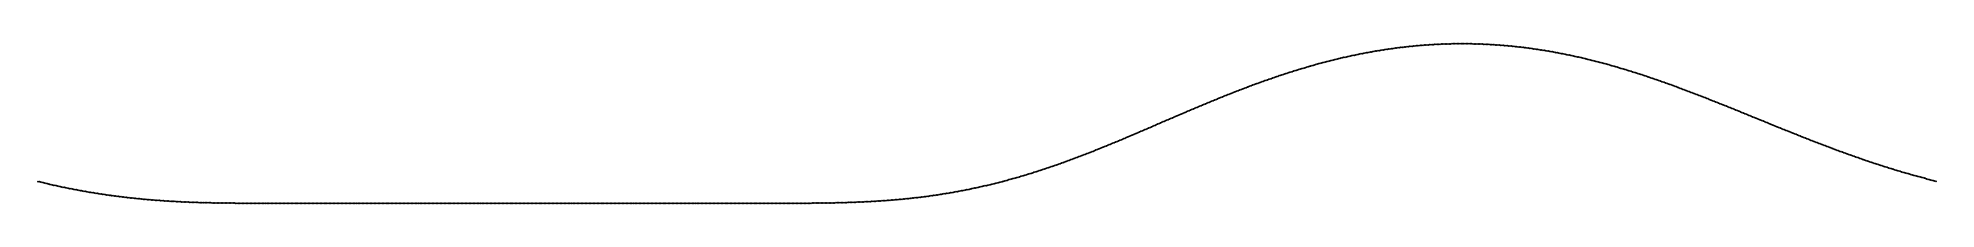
# Model space of a CAD drawing. Header units: metres. Extents: x 0 to 360, y 0 to 30.
import ezdxf

# ---------------------------------------------------------------- set-up
doc = ezdxf.new("R2010")
doc.units = ezdxf.units.M

msp = doc.modelspace()

# ---------------------------------------------------------------- linework, layer by layer
for p in [(253.5, 28.80289), (253.75, 28.8451), (254, 28.8867), (254.25, 28.92766), (254.5, 28.968), (254.75, 29.00771), (255, 29.04679), (255.25, 29.08524), (255.5, 29.12306), (255.75, 29.16025), (256, 29.1968), (256.25, 29.23272), (256.5, 29.26801), (256.75, 29.30266), (257, 29.33667), (257.25, 29.37004), (257.5, 29.40278), (257.75, 29.43488), (258, 29.46633), (258.25, 29.49715), (258.5, 29.52732), (258.75, 29.55685), (259, 29.58574), (259.25, 29.61399), (259.5, 29.64159), (259.75, 29.66854), (260, 29.69485), (260.25, 29.72051), (260.5, 29.74553), (260.75, 29.76989), (261, 29.79361), (261.25, 29.81668), (261.5, 29.8391), (261.75, 29.86087), (262, 29.88198), (262.25, 29.90245), (262.5, 29.92226), (262.75, 29.94142), (263, 29.95993), (263.25, 29.97779), (263.5, 29.99499), (263.75, 30.01153), (264, 30.02742), (264.25, 30.04266), (264.5, 30.05724), (264.75, 30.07116), (265, 30.08443), (265.25, 30.09704), (265.5, 30.10899), (265.75, 30.12028), (266, 30.13092), (266.25, 30.1409), (266.5, 30.15022), (266.75, 30.15888), (267, 30.16688), (267.25, 30.17422), (267.5, 30.1809), (267.75, 30.18692), (268, 30.19229), (268.25, 30.19699), (268.5, 30.20103), (268.75, 30.20441), (269, 30.20713), (269.25, 30.20919), (269.5, 30.21058), (269.75, 30.21132), (270, 30.21139), (270.25, 30.21081), (270.5, 30.20956), (270.75, 30.20765), (271, 30.20508), (271.25, 30.20184), (271.5, 30.19795), (271.75, 30.19339), (272, 30.18818), (272.25, 30.1823), (272.5, 30.17576), (272.75, 30.16855), (273, 30.16069), (273.25, 30.15217), (273.5, 30.14298), (273.75, 30.13314), (274, 30.12263), (274.25, 30.11146), (274.5, 30.09964), (274.75, 30.08715), (275, 30.074), (275.25, 30.0602), (275.5, 30.04573), (275.75, 30.03061), (276, 30.01482), (276.25, 29.99838), (276.5, 29.98128), (276.75, 29.96353), (277, 29.94511), (277.25, 29.92604), (277.5, 29.90631), (277.75, 29.88593), (278, 29.86489), (278.25, 29.8432), (278.5, 29.82085), (278.75, 29.79785), (279, 29.77419), (279.25, 29.74989), (279.5, 29.72493), (279.75, 29.69931), (280, 29.67305), (280.25, 29.64614), (280.5, 29.61858), (280.75, 29.59037), (281, 29.56151), (281.25, 29.532), (281.5, 29.50185), (281.75, 29.47105), (282, 29.43961), (282.25, 29.40752), (282.5, 29.37479), (282.75, 29.34142), (283, 29.3074), (283.25, 29.27275), (283.5, 29.23746), (283.75, 29.20152), (284, 29.16496), (284.25, 29.12775), (284.5, 29.08991), (284.75, 29.05143), (285, 29.01233), (285.25, 28.97259), (285.5, 28.93222), (285.75, 28.89122), (286, 28.84959), (286.25, 28.80734), (238.75, 25.25668), (239, 25.33306), (239.25, 25.40892), (239.5, 25.48426), (239.75, 25.55907), (240, 25.63335), (240.25, 25.70711), (240.5, 25.78033), (240.75, 25.85302), (241, 25.92517), (241.25, 25.99678), (241.5, 26.06785), (241.75, 26.13838), (242, 26.20836), (242.25, 26.27779), (242.5, 26.34666), (242.75, 26.41499), (243, 26.48276), (243.25, 26.54997), (243.5, 26.61663), (243.75, 26.68272), (244, 26.74824), (244.25, 26.8132), (244.5, 26.8815), (244.75, 26.94142), (245, 27.00467), (245.25, 27.06735), (245.5, 27.12945), (245.75, 27.19098), (246, 27.25192), (246.25, 27.31229), (246.5, 27.37207), (246.75, 27.43127), (247, 27.48988), (247.25, 27.5479), (247.5, 27.60533), (247.75, 27.66217), (248, 27.71842), (248.25, 27.77408), (248.5, 27.82913), (248.75, 27.88359), (249, 27.93746), (249.25, 27.99072), (249.5, 28.04337), (249.75, 28.09543), (250, 28.14688), (250.25, 28.19772), (250.5, 28.24795), (250.75, 28.29758), (251, 28.3466), (251.25, 28.395), (251.5, 28.44279), (251.75, 28.48996), (252, 28.53652), (252.25, 28.58247), (252.5, 28.62779), (252.75, 28.6725), (253, 28.71616), (253.25, 28.76005), (286.5, 28.76446), (286.75, 28.72095), (287, 28.67683), (287.25, 28.63208), (287.5, 28.58671), (287.75, 28.54073), (288, 28.49412), (288.25, 28.4469), (288.5, 28.39907), (288.75, 28.35063), (289, 28.30157), (289.25, 28.25191), (289.5, 28.20164), (289.75, 28.15076), (290, 28.09928), (290.25, 28.0472), (290.5, 27.99451), (290.75, 27.94123), (291, 27.88736), (291.25, 27.83288), (291.5, 27.77782), (291.75, 27.72216), (292, 27.66592), (292.25, 27.60909), (292.5, 27.55168), (292.75, 27.49368), (293, 27.4351), (293.25, 27.37595), (293.5, 27.31622), (293.75, 27.25591), (294, 27.19504), (294.25, 27.1336), (294.5, 27.07159), (294.75, 27.00901), (295, 26.94588), (295.25, 26.88219), (295.5, 26.81794), (295.75, 26.75313), (296, 26.68778), (296.25, 26.62187), (296.5, 26.55543), (296.75, 26.48843), (297, 26.4209), (297.25, 26.35283), (297.5, 26.28423), (297.75, 26.21509), (298, 26.14543), (298.25, 26.07524), (298.5, 26.00453), (298.75, 25.93329), (299, 25.86155), (299.25, 25.78928), (299.5, 25.71651), (299.75, 25.64323), (300, 25.56945), (300.25, 25.49516), (300.5, 25.42038), (300.75, 25.34511), (301, 25.26934), (301.25, 25.19309), (228.25, 21.62085), (228.5, 21.71611), (228.75, 21.81101), (229, 21.90553), (229.25, 21.99967), (229.5, 22.09343), (229.75, 22.18679), (230, 22.27977), (230.25, 22.37235), (230.5, 22.46452), (230.75, 22.55629), (231, 22.64765), (231.25, 22.7386), (231.5, 22.82913), (231.75, 22.91942), (232, 23.00893), (232.25, 23.09818), (232.5, 23.187), (232.75, 23.27539), (233, 23.36334), (233.25, 23.45084), (233.5, 23.53789), (233.75, 23.62449), (234, 23.71064), (234.25, 23.79633), (234.5, 23.88156), (234.75, 23.96632), (235, 24.05062), (235.25, 24.13444), (235.5, 24.21779), (235.75, 24.30066), (236, 24.38305), (236.25, 24.46495), (236.5, 24.54637), (236.75, 24.6273), (237, 24.70773), (237.25, 24.78766), (237.5, 24.8671), (237.75, 24.94603), (238, 25.02446), (238.25, 25.10238), (238.5, 25.17979), (301.5, 25.11635), (301.75, 25.03914), (302, 24.96144), (302.25, 24.88328), (302.5, 24.80464), (302.75, 24.72554), (303, 24.64598), (303.25, 24.56596), (303.5, 24.48549), (303.75, 24.40456), (304, 24.32319), (304.25, 24.24138), (304.5, 24.15913), (304.75, 24.07644), (305, 23.99333), (305.25, 23.90978), (305.5, 23.82582), (305.75, 23.74143), (306, 23.65664), (306.25, 23.57143), (306.5, 23.48582), (306.75, 23.3998), (307, 23.31339), (307.25, 23.22659), (307.5, 23.1394), (307.75, 23.05182), (308, 22.96387), (308.25, 22.87554), (308.5, 22.78684), (308.75, 22.69777), (309, 22.60834), (309.25, 22.51856), (309.5, 22.42834), (309.75, 22.33795), (310, 22.24712), (310.25, 22.15596), (310.5, 22.06447), (310.75, 21.97265), (311, 21.8805), (311.25, 21.78804), (311.5, 21.69527), (311.75, 21.60218), (219.5, 18.09084), (219.75, 18.19592), (220, 18.30081), (220.25, 18.40552), (220.5, 18.51002), (220.75, 18.61433), (221, 18.71842), (221.25, 18.8223), (221.5, 18.92595), (221.75, 19.02938), (222, 19.13258), (222.25, 19.23554), (222.5, 19.33825), (222.75, 19.44031), (223, 19.54292), (223.25, 19.64487), (223.5, 19.74655), (223.75, 19.84795), (224, 19.94909), (224.25, 20.04993), (224.5, 20.15049), (224.75, 20.25076), (225, 20.35073), (225.25, 20.45039), (225.5, 20.54975), (225.75, 20.64879), (226, 20.74751), (226.25, 20.84591), (226.5, 20.94398), (226.75, 21.04171), (227, 21.13911), (227.25, 21.23616), (227.5, 21.33287), (227.75, 21.42922), (228, 21.52521), (312, 21.50879), (312.25, 21.41511), (312.5, 21.32113), (312.75, 21.22686), (313, 21.13231), (313.25, 21.03749), (313.5, 20.94239), (313.75, 20.84702), (314, 20.75139), (314.25, 20.6555), (314.5, 20.55936), (314.75, 20.46297), (315, 20.36634), (315.25, 20.26948), (315.5, 20.17238), (315.75, 20.07506), (316, 19.97752), (316.25, 19.87976), (316.5, 19.7818), (316.75, 19.68363), (317, 19.58524), (317.25, 19.48663), (317.5, 19.38788), (317.75, 19.28895), (318, 19.18984), (318.25, 19.09056), (318.5, 18.99111), (318.75, 18.8915), (319, 18.79174), (319.25, 18.69183), (319.5, 18.59177), (319.75, 18.49158), (320, 18.39125), (320.25, 18.2908), (320.5, 18.19022), (320.75, 18.08953), (321, 17.98873), (211, 14.45337), (211.25, 14.56091), (211.5, 14.66848), (211.75, 14.77608), (212, 14.88372), (212.25, 14.99137), (212.5, 15.09903), (212.75, 15.2067), (213, 15.31436), (213.25, 15.42202), (213.5, 15.52966), (213.75, 15.63728), (214, 15.74487), (214.25, 15.85242), (214.5, 15.95993), (214.75, 16.06739), (215, 16.1748), (215.25, 16.28214), (215.5, 16.38941), (215.75, 16.4966), (216, 16.60371), (216.25, 16.71073), (216.5, 16.81765), (216.75, 16.92447), (217, 17.03118), (217.25, 17.13778), (217.5, 17.24425), (217.75, 17.35059), (218, 17.4568), (218.25, 17.56286), (218.5, 17.66878), (218.75, 17.77454), (219, 17.88014), (219.25, 17.98558), (321.25, 17.88782), (321.5, 17.78681), (321.75, 17.68571), (322, 17.58452), (322.25, 17.48325), (322.5, 17.3819), (322.75, 17.28048), (323, 17.179), (323.25, 17.07745), (323.5, 16.97585), (323.75, 16.8742), (324, 16.77251), (324.25, 16.67078), (324.5, 16.56901), (324.75, 16.46722), (325, 16.36541), (325.25, 16.26358), (325.5, 16.16175), (325.75, 16.0599), (326, 15.95806), (326.25, 15.85623), (326.5, 15.7544), (326.75, 15.6526), (327, 15.55081), (327.25, 15.44906), (327.5, 15.34734), (327.75, 15.24566), (328, 15.14402), (328.25, 15.04243), (328.5, 14.9409), (328.75, 14.83943), (329, 14.73802), (329.25, 14.63669), (329.5, 14.53543), (329.75, 14.43425), (202.5, 10.8705), (202.75, 10.97257), (203, 11.07492), (203.25, 11.17752), (203.5, 11.28039), (203.75, 11.3835), (204, 11.48686), (204.25, 11.59046), (204.5, 11.6943), (204.75, 11.79836), (205, 11.90264), (205.25, 12.00713), (205.5, 12.11182), (205.75, 12.21672), (206, 12.32181), (206.25, 12.42708), (206.5, 12.53253), (206.75, 12.63816), (207, 12.74395), (207.25, 12.8499), (207.5, 12.956), (207.75, 13.06224), (208, 13.16862), (208.25, 13.27513), (208.5, 13.38176), (208.75, 13.48852), (209, 13.59538), (209.25, 13.70234), (209.5, 13.8094), (209.75, 13.91655), (210, 14.02378), (210.25, 14.13108), (210.5, 14.23845), (210.75, 14.34589), (330, 14.33317), (330.25, 14.23217), (330.5, 14.13127), (330.75, 14.03048), (331, 13.92979), (331.25, 13.82922), (331.5, 13.72876), (331.75, 13.62843), (332, 13.52823), (332.25, 13.42816), (332.5, 13.32823), (332.75, 13.22845), (333, 13.12881), (333.25, 13.02933), (333.5, 12.93), (333.75, 12.83084), (334, 12.73185), (334.25, 12.63303), (334.5, 12.53439), (334.75, 12.43593), (335, 12.33766), (335.25, 12.23959), (335.5, 12.14171), (335.75, 12.04403), (336, 11.94656), (336.25, 11.8493), (336.5, 11.75225), (336.75, 11.65543), (337, 11.55883), (337.25, 11.46246), (337.5, 11.36632), (337.75, 11.27043), (338, 11.17477), (338.25, 11.07936), (338.5, 10.98421), (338.75, 10.88931), (339, 10.79467), (193, 7.25088), (193.25, 7.33842), (193.5, 7.42645), (193.75, 7.51494), (194, 7.60389), (194.25, 7.69331), (194.5, 7.78318), (194.75, 7.8735), (195, 7.96427), (195.25, 8.05548), (195.5, 8.14713), (195.75, 8.23921), (196, 8.32992), (196.25, 8.42466), (196.5, 8.51801), (196.75, 8.61178), (197, 8.70596), (197.25, 8.80054), (197.5, 8.89552), (197.75, 8.9909), (198, 9.08666), (198.25, 9.18281), (198.5, 9.27933), (198.75, 9.37623), (199, 9.47349), (199.25, 9.57112), (199.5, 9.6691), (199.75, 9.76743), (200, 9.86611), (200.25, 9.96512), (200.5, 10.06447), (200.75, 10.16414), (201, 10.26414), (201.25, 10.36445), (201.5, 10.46507), (201.75, 10.56599), (202, 10.66721), (202.25, 10.76871), (339.25, 10.70029), (339.5, 10.60618), (339.75, 10.51234), (340, 10.41878), (340.25, 10.3255), (340.5, 10.23251), (340.75, 10.1398), (341, 10.04739), (341.25, 9.95527), (341.5, 9.86345), (341.75, 9.77194), (342, 9.68073), (342.25, 9.58984), (342.5, 9.49926), (342.75, 9.409), (343, 9.31907), (343.25, 9.22946), (343.5, 9.14018), (343.75, 9.05123), (344, 8.96262), (344.25, 8.87435), (344.5, 8.78643), (344.75, 8.69885), (345, 8.61163), (345.25, 8.52475), (345.5, 8.43824), (345.75, 8.35208), (346, 8.26629), (346.25, 8.18087), (346.5, 8.09581), (346.75, 8.01113), (347, 7.92682), (347.25, 7.8429), (347.5, 7.75935), (347.75, 7.67619), (348, 7.59342), (348.25, 7.51104), (348.5, 7.42905), (348.75, 7.34746), (349, 7.26627), (0, 4.1229), (0.25, 4.06184), (0.5, 4.00125), (0.75, 3.94115), (1, 3.88153), (1.25, 3.8224), (1.5, 3.76375), (1.75, 3.70559), (2, 3.64791), (180.75, 3.60322), (181, 3.66425), (181.25, 3.72586), (181.5, 3.78805), (181.75, 3.85081), (182, 3.91415), (182.25, 3.97807), (182.5, 4.04256), (182.75, 4.10763), (183, 4.17327), (183.25, 4.23948), (183.5, 4.30627), (183.75, 4.37362), (184, 4.44155), (184.25, 4.51004), (184.5, 4.5791), (184.75, 4.64873), (185, 4.71892), (185.25, 4.78968), (185.5, 4.86099), (185.75, 4.93287), (186, 5.0053), (186.25, 5.07829), (186.5, 5.15184), (186.75, 5.22594), (187, 5.30059), (187.25, 5.37578), (187.5, 5.45153), (187.75, 5.52781), (188, 5.60464), (188.25, 5.68201), (188.5, 5.75992), (188.75, 5.83836), (189, 5.91734), (189.25, 5.99684), (189.5, 6.07687), (189.75, 6.15742), (190, 6.2385), (190.25, 6.32009), (190.5, 6.40202), (190.75, 6.48482), (191, 6.57159), (191.25, 6.65158), (191.5, 6.73572), (191.75, 6.82035), (192, 6.90548), (192.25, 6.9911), (192.5, 7.07723), (192.75, 7.1638), (349.25, 7.18548), (349.5, 7.10509), (349.75, 7.02511), (350, 6.94554), (350.25, 6.86638), (350.5, 6.78763), (350.75, 6.7093), (351, 6.6314), (351.25, 6.55391), (351.5, 6.47681), (351.75, 6.40021), (352, 6.324), (352.25, 6.24822), (352.5, 6.17287), (352.75, 6.09796), (353, 6.02349), (353.25, 5.94945), (353.5, 5.87586), (353.75, 5.80271), (354, 5.73), (354.25, 5.65775), (354.5, 5.58594), (354.75, 5.51458), (355, 5.44367), (355.25, 5.37321), (355.5, 5.30322), (355.75, 5.23368), (356, 5.1646), (356.25, 5.09598), (356.5, 5.02782), (356.75, 4.96012), (357, 4.89289), (357.25, 4.82613), (357.5, 4.75983), (357.75, 4.69401), (358, 4.62865), (358.25, 4.56377), (358.5, 4.49936), (358.75, 4.43543), (359, 4.37197), (359.25, 4.30898), (359.5, 4.24648), (359.75, 4.18445), (2.25, 3.59072), (2.5, 3.53402), (2.75, 3.47781), (3, 3.42209), (3.25, 3.36685), (3.5, 3.31211), (3.75, 3.25786), (4, 3.2041), (4.25, 3.15083), (4.5, 3.09805), (4.75, 3.04576), (5, 2.99397), (5.25, 2.94266), (5.5, 2.89185), (5.75, 2.84154), (6, 2.79171), (6.25, 2.74238), (6.5, 2.69355), (6.75, 2.6452), (7, 2.59735), (7.25, 2.54999), (7.5, 2.50313), (7.75, 2.45675), (8, 2.41087), (8.25, 2.36549), (8.5, 2.32059), (8.75, 2.27618), (9, 2.23227), (9.25, 2.18885), (9.5, 2.14592), (9.75, 2.10347), (10, 2.06152), (10.25, 2.02006), (10.5, 1.97908), (10.75, 1.93859), (11, 1.89859), (11.25, 1.85907), (11.5, 1.82004), (11.75, 1.7815), (12, 1.74344), (12.25, 1.70586), (12.5, 1.66876), (12.75, 1.63214), (13, 1.59601), (13.25, 1.56035), (13.5, 1.52517), (13.75, 1.49047), (14, 1.45624), (14.25, 1.42249), (14.5, 1.38921), (14.75, 1.3564), (15, 1.32406), (15.25, 1.29219), (15.5, 1.26079), (15.75, 1.22985), (16, 1.19938), (16.25, 1.16937), (16.5, 1.13982), (16.75, 1.11073), (17, 1.0821), (17.25, 1.05393), (17.5, 1.0262), (17.75, 0.99893), (18, 0.97211), (18.25, 0.94574), (18.5, 0.91981), (18.75, 0.89433), (19, 0.86929), (19.25, 0.84469), (19.5, 0.82053), (19.75, 0.7968), (20, 0.77351), (20.25, 0.75064), (20.5, 0.7282), (20.75, 0.70619), (21, 0.6846), (21.25, 0.66344), (21.5, 0.64269), (21.75, 0.62235), (22, 0.60243), (22.25, 0.58291), (22.5, 0.5638), (22.75, 0.5451), (23, 0.5268), (23.25, 0.50889), (23.5, 0.49138), (23.75, 0.47426), (24, 0.45753), (24.25, 0.44118), (24.5, 0.42521), (24.75, 0.40962), (25, 0.39441), (25.25, 0.37957), (25.5, 0.36509), (25.75, 0.35098), (26, 0.33723), (26.25, 0.32384), (26.5, 0.3108), (26.75, 0.29811), (27, 0.28576), (27.25, 0.27376), (27.5, 0.26209), (27.75, 0.25076), (28, 0.23975), (28.25, 0.22907), (28.5, 0.21871), (28.75, 0.20867), (29, 0.19894), (29.25, 0.18951), (29.5, 0.18039), (29.75, 0.17157), (30, 0.16305), (30.25, 0.15481), (30.5, 0.14686), (30.75, 0.13919), (31, 0.13179), (31.25, 0.12467), (31.5, 0.11781), (31.75, 0.11121), (32, 0.10487), (32.25, 0.09878), (32.5, 0.09294), (32.75, 0.08734), (33, 0.08197), (33.25, 0.07684), (33.5, 0.07193), (33.75, 0.06724), (34, 0.06277), (34.25, 0.05851), (34.5, 0.05445), (34.75, 0.05059), (35, 0.04693), (35.25, 0.04346), (35.5, 0.04017), (35.75, 0.03706), (36, 0.03412), (36.25, 0.03135), (36.5, 0.02874), (36.75, 0.02629), (37, 0.02399), (37.25, 0.02183), (37.5, 0.01982), (37.75, 0.01794), (38, 0.0162), (38.25, 0.01457), (38.5, 0.01307), (38.75, 0.01168), (39, 0.0104), (39.25, 0.00922), (39.5, 0.00814), (39.75, 0.00716), (40, 0.00446), (40.25, 0.00545), (40.5, 0.00472), (40.75, 0.00406), (41, 0.00347), (41.25, 0.00295), (41.5, 0.00248), (41.75, 0.00207), (42, 0.00171), (42.25, 0.0014), (42.5, 0.00113), (42.75, 0.00091), (43, 0.00071), (43.25, 0.00055), (43.5, 0.00042), (43.75, 0.00031), (44, 0.00022), (44.25, 0.00015), (44.5, 0.0001), (44.75, 0.00006), (45, 0.00003), (45.25, 0.00001), (45.5, 0), (138.5, 0), (138.75, 0.00001), (139, 0.00003), (139.25, 0.00006), (139.5, 0.0001), (139.75, 0.00015), (140, 0.00022), (140.25, 0.00031), (140.5, 0.00042), (140.75, 0.00055), (141, 0.00071), (141.25, 0.00091), (141.5, 0.00113), (141.75, 0.0014), (142, 0.00171), (142.25, 0.00207), (142.5, 0.00248), (142.75, 0.00295), (143, 0.00347), (143.25, 0.00406), (143.5, 0.00472), (143.75, 0.00546), (144, 0.00627), (144.25, 0.00717), (144.5, 0.00816), (144.75, 0.00924), (145, 0.01042), (145.25, 0.0117), (145.5, 0.01309), (145.75, 0.0146), (146, 0.01623), (146.25, 0.01799), (146.5, 0.01987), (146.75, 0.0219), (147, 0.02406), (147.25, 0.02637), (147.5, 0.02884), (147.75, 0.03146), (148, 0.03425), (148.25, 0.03721), (148.5, 0.04035), (148.75, 0.04366), (149, 0.04716), (149.25, 0.05086), (149.5, 0.05475), (149.75, 0.05884), (150, 0.06315), (150.25, 0.06767), (150.5, 0.07241), (150.75, 0.07737), (151, 0.08257), (151.25, 0.088), (151.5, 0.09367), (151.75, 0.0996), (152, 0.10577), (152.25, 0.1122), (152.5, 0.1189), (152.75, 0.12587), (153, 0.13311), (153.25, 0.14063), (153.5, 0.14844), (153.75, 0.15653), (154, 0.16492), (154.25, 0.17361), (154.5, 0.18261), (154.75, 0.19192), (155, 0.20154), (155.25, 0.21149), (155.5, 0.22176), (155.75, 0.23236), (156, 0.2433), (156.25, 0.25458), (156.5, 0.2662), (156.75, 0.27817), (157, 0.2905), (157.25, 0.30319), (157.5, 0.31624), (157.75, 0.32966), (158, 0.34345), (158.25, 0.35762), (158.5, 0.37217), (158.75, 0.38711), (159, 0.40244), (159.25, 0.41816), (159.5, 0.43429), (159.75, 0.45082), (160, 0.46775), (160.25, 0.4851), (160.5, 0.50286), (160.75, 0.52104), (161, 0.53965), (161.25, 0.55869), (161.5, 0.57815), (161.75, 0.59805), (162, 0.6184), (162.25, 0.63918), (162.5, 0.66041), (162.75, 0.68209), (163, 0.70423), (163.25, 0.72682), (163.5, 0.74988), (163.75, 0.7734), (164, 0.79739), (164.25, 0.82185), (164.5, 0.84678), (164.75, 0.87219), (165, 0.89808), (165.25, 0.92446), (165.5, 0.95132), (165.75, 0.97868), (166, 1.00653), (166.25, 1.03487), (166.5, 1.06372), (166.75, 1.09306), (167, 1.12291), (167.25, 1.15327), (167.5, 1.18414), (167.75, 1.21552), (168, 1.24742), (168.25, 1.27984), (168.5, 1.31278), (168.75, 1.34624), (169, 1.38022), (169.25, 1.41474), (169.5, 1.44979), (169.75, 1.48536), (170, 1.52148), (170.25, 1.55813), (170.5, 1.59532), (170.75, 1.63305), (171, 1.67132), (171.25, 1.71014), (171.5, 1.74951), (171.75, 1.78942), (172, 1.82989), (172.25, 1.87091), (172.5, 1.91248), (172.75, 1.95461), (173, 1.9973), (173.25, 2.04054), (173.5, 2.08435), (173.75, 2.12871), (174, 2.17365), (174.25, 2.21914), (174.5, 2.2652), (174.75, 2.31183), (175, 2.35903), (175.25, 2.4068), (175.5, 2.45513), (175.75, 2.50404), (176, 2.55352), (176.25, 2.60358), (176.5, 2.65421), (176.75, 2.70541), (177, 2.75719), (177.25, 2.80954), (177.5, 2.86247), (177.75, 2.91598), (178, 2.97007), (178.25, 3.02473), (178.5, 3.07998), (178.75, 3.1358), (179, 3.1922), (179.25, 3.24918), (179.5, 3.30674), (179.75, 3.36487), (180, 3.42359), (180.25, 3.48289), (180.5, 3.54276), (45.75, -0.00001), (46, -0.00001), (46.25, -0.00001), (46.5, -0.00001), (46.75, -0.00001), (47, -0.00001), (47.25, -0.00001), (47.5, -0.00001), (47.75, -0.00001), (48, -0.00001), (48.25, -0.00001), (48.5, -0.00001), (48.75, -0.00001), (49, -0.00001), (49.25, -0.00001), (49.5, -0.00001), (49.75, -0.00001), (50, -0.00001), (50.25, -0.00001), (50.5, -0.00001), (50.75, -0.00001), (51, -0.00001), (51.25, -0.00001), (51.5, -0.00001), (51.75, -0.00001), (52, -0.00001), (52.25, -0.00001), (52.5, -0.00001), (52.75, -0.00001), (53, -0.00001), (53.25, -0.00001), (53.5, -0.00001), (53.75, -0.00001), (54, -0.00001), (54.25, -0.00001), (54.5, -0.00001), (54.75, -0.00001), (55, -0.00001), (55.25, -0.00001), (55.5, -0.00001), (55.75, -0.00001), (56, -0.00001), (56.25, -0.00001), (56.5, -0.00001), (56.75, -0.00001), (57, -0.00001), (57.25, -0.00001), (57.5, -0.00001), (57.75, -0.00001), (58, -0.00001), (58.25, -0.00001), (58.5, -0.00001), (58.75, -0.00001), (59, -0.00001), (59.25, -0.00001), (59.5, -0.00001), (59.75, -0.00001), (60, -0.00001), (60.25, -0.00001), (60.5, -0.00001), (60.75, -0.00001), (61, -0.00001), (61.25, -0.00001), (61.5, -0.00001), (61.75, -0.00001), (62, -0.00001), (62.25, -0.00001), (62.5, -0.00001), (62.75, -0.00001), (63, -0.00001), (63.25, -0.00001), (63.5, -0.00001), (63.75, -0.00001), (64, -0.00001), (64.25, -0.00001), (64.5, -0.00001), (64.75, -0.00001), (65, -0.00001), (65.25, -0.00001), (65.5, -0.00001), (65.75, -0.00001), (66, -0.00001), (66.25, -0.00001), (66.5, -0.00001), (66.75, -0.00001), (67, -0.00001), (67.25, -0.00001), (67.5, -0.00001), (67.75, -0.00001), (68, -0.00001), (68.25, -0.00001), (68.5, -0.00001), (68.75, -0.00001), (69, -0.00001), (69.25, -0.00001), (69.5, -0.00001), (69.75, -0.00001), (70, -0.00001), (70.25, -0.00001), (70.5, -0.00001), (70.75, -0.00001), (71, -0.00001), (71.25, -0.00001), (71.5, -0.00001), (71.75, -0.00001), (72, -0.00001), (72.25, -0.00001), (72.5, -0.00001), (72.75, -0.00001), (73, -0.00001), (73.25, -0.00001), (73.5, -0.00001), (73.75, -0.00001), (74, -0.00001), (74.25, -0.00001), (74.5, -0.00001), (74.75, -0.00001), (75, -0.00001), (75.25, -0.00001), (75.5, -0.00001), (75.75, -0.00001), (76, -0.00001), (76.25, -0.00001), (76.5, -0.00001), (76.75, -0.00001), (77, -0.00001), (77.25, -0.00001), (77.5, -0.00001), (77.75, -0.00001), (78, -0.00001), (78.25, -0.00001), (78.5, -0.00001), (78.75, -0.00001), (79, -0.00001), (79.25, -0.00001), (79.5, -0.00001), (79.75, -0.00001), (80, -0.00001), (80.25, -0.00001), (80.5, -0.00001), (80.75, -0.00001), (81, -0.00001), (81.25, -0.00001), (81.5, -0.00001), (81.75, -0.00001), (82, -0.00001), (82.25, -0.00001), (82.5, -0.00001), (82.75, -0.00001), (83, -0.00001), (83.25, -0.00001), (83.5, -0.00001), (83.75, -0.00001), (84, -0.00001), (84.25, -0.00001), (84.5, -0.00001), (84.75, -0.00001), (85, -0.00001), (85.25, -0.00001), (85.5, -0.00001), (85.75, -0.00001), (86, -0.00001), (86.25, -0.00001), (86.5, -0.00001), (86.75, -0.00001), (87, -0.00001), (87.25, -0.00001), (87.5, -0.00001), (87.75, -0.00001), (88, -0.00001), (88.25, -0.00001), (88.5, -0.00001), (88.75, -0.00001), (89, -0.00001), (89.25, -0.00001), (89.5, -0.00001), (89.75, -0.00001), (90, -0.00001), (90.25, -0.00001), (90.5, -0.00001), (90.75, -0.00001), (91, -0.00001), (91.25, -0.00001), (91.5, -0.00001), (91.75, -0.00001), (92, -0.00001), (92.25, -0.00001), (92.5, -0.00001), (92.75, -0.00001), (93, -0.00001), (93.25, -0.00001), (93.5, -0.00001), (93.75, -0.00001), (94, -0.00001), (94.25, -0.00001), (94.5, -0.00001), (94.75, -0.00001), (95, -0.00001), (95.25, -0.00001), (95.5, -0.00001), (95.75, -0.00001), (96, -0.00001), (96.25, -0.00001), (96.5, -0.00001), (96.75, -0.00001), (97, -0.00001), (97.25, -0.00001), (97.5, -0.00001), (97.75, -0.00001), (98, -0.00001), (98.25, -0.00001), (98.5, -0.00001), (98.75, -0.00001), (99, -0.00001), (99.25, -0.00001), (99.5, -0.00001), (99.75, -0.00001), (100, -0.00001), (100.25, -0.00001), (100.5, -0.00001), (100.75, -0.00001), (101, -0.00001), (101.25, -0.00001), (101.5, -0.00001), (101.75, -0.00001), (102, -0.00001), (102.25, -0.00001), (102.5, -0.00001), (102.75, -0.00001), (103, -0.00001), (103.25, -0.00001), (103.5, -0.00001), (103.75, -0.00001), (104, -0.00001), (104.25, -0.00001), (104.5, -0.00001), (104.75, -0.00001), (105, -0.00001), (105.25, -0.00001), (105.5, -0.00001), (105.75, -0.00001), (106, -0.00001), (106.25, -0.00001), (106.5, -0.00001), (106.75, -0.00001), (107, -0.00001), (107.25, -0.00001), (107.5, -0.00001), (107.75, -0.00001), (108, -0.00001), (108.25, -0.00001), (108.5, -0.00001), (108.75, -0.00001), (109, -0.00001), (109.25, -0.00001), (109.5, -0.00001), (109.75, -0.00001), (110, -0.00001), (110.25, -0.00001), (110.5, -0.00001), (110.75, -0.00001), (111, -0.00001), (111.25, -0.00001), (111.5, -0.00001), (111.75, -0.00001), (112, -0.00001), (112.25, -0.00001), (112.5, -0.00001), (112.75, -0.00001), (113, -0.00001), (113.25, -0.00001), (113.5, -0.00001), (113.75, -0.00001), (114, -0.00001), (114.25, -0.00001), (114.5, -0.00001), (114.75, -0.00001), (115, -0.00001), (115.25, -0.00001), (115.5, -0.00001), (115.75, -0.00001), (116, -0.00001), (116.25, -0.00001), (116.5, -0.00001), (116.75, -0.00001), (117, -0.00001), (117.25, -0.00001), (117.5, -0.00001), (117.75, -0.00001), (118, -0.00001), (118.25, -0.00001), (118.5, -0.00001), (118.75, -0.00001), (119, -0.00001), (119.25, -0.00001), (119.5, -0.00001), (119.75, -0.00001), (120, -0.00001), (120.25, -0.00001), (120.5, -0.00001), (120.75, -0.00001), (121, -0.00001), (121.25, -0.00001), (121.5, -0.00001), (121.75, -0.00001), (122, -0.00001), (122.25, -0.00001), (122.5, -0.00001), (122.75, -0.00001), (123, -0.00001), (123.25, -0.00001), (123.5, -0.00001), (123.75, -0.00001), (124, -0.00001), (124.25, -0.00001), (124.5, -0.00001), (124.75, -0.00001), (125, -0.00001), (125.25, -0.00001), (125.5, -0.00001), (125.75, -0.00001), (126, -0.00001), (126.25, -0.00001), (126.5, -0.00001), (126.75, -0.00001), (127, -0.00001), (127.25, -0.00001), (127.5, -0.00001), (127.75, -0.00001), (128, -0.00001), (128.25, -0.00001), (128.5, -0.00001), (128.75, -0.00001), (129, -0.00001), (129.25, -0.00001), (129.5, -0.00001), (129.75, -0.00001), (130, -0.00001), (130.25, -0.00001), (130.5, -0.00001), (130.75, -0.00001), (131, -0.00001), (131.25, -0.00001), (131.5, -0.00001), (131.75, -0.00001), (132, -0.00001), (132.25, -0.00001), (132.5, -0.00001), (132.75, -0.00001), (133, -0.00001), (133.25, -0.00001), (133.5, -0.00001), (133.75, -0.00001), (134, -0.00001), (134.25, -0.00001), (134.5, -0.00001), (134.75, -0.00001), (135, -0.00001), (135.25, -0.00001), (135.5, -0.00001), (135.75, -0.00001), (136, -0.00001), (136.25, -0.00001), (136.5, -0.00001), (136.75, -0.00001), (137, -0.00001), (137.25, -0.00001), (137.5, -0.00001), (137.75, -0.00001), (138, -0.00001), (138.25, -0.00001)]:
    msp.add_point(p)

doc.saveas('drawing.dxf')
